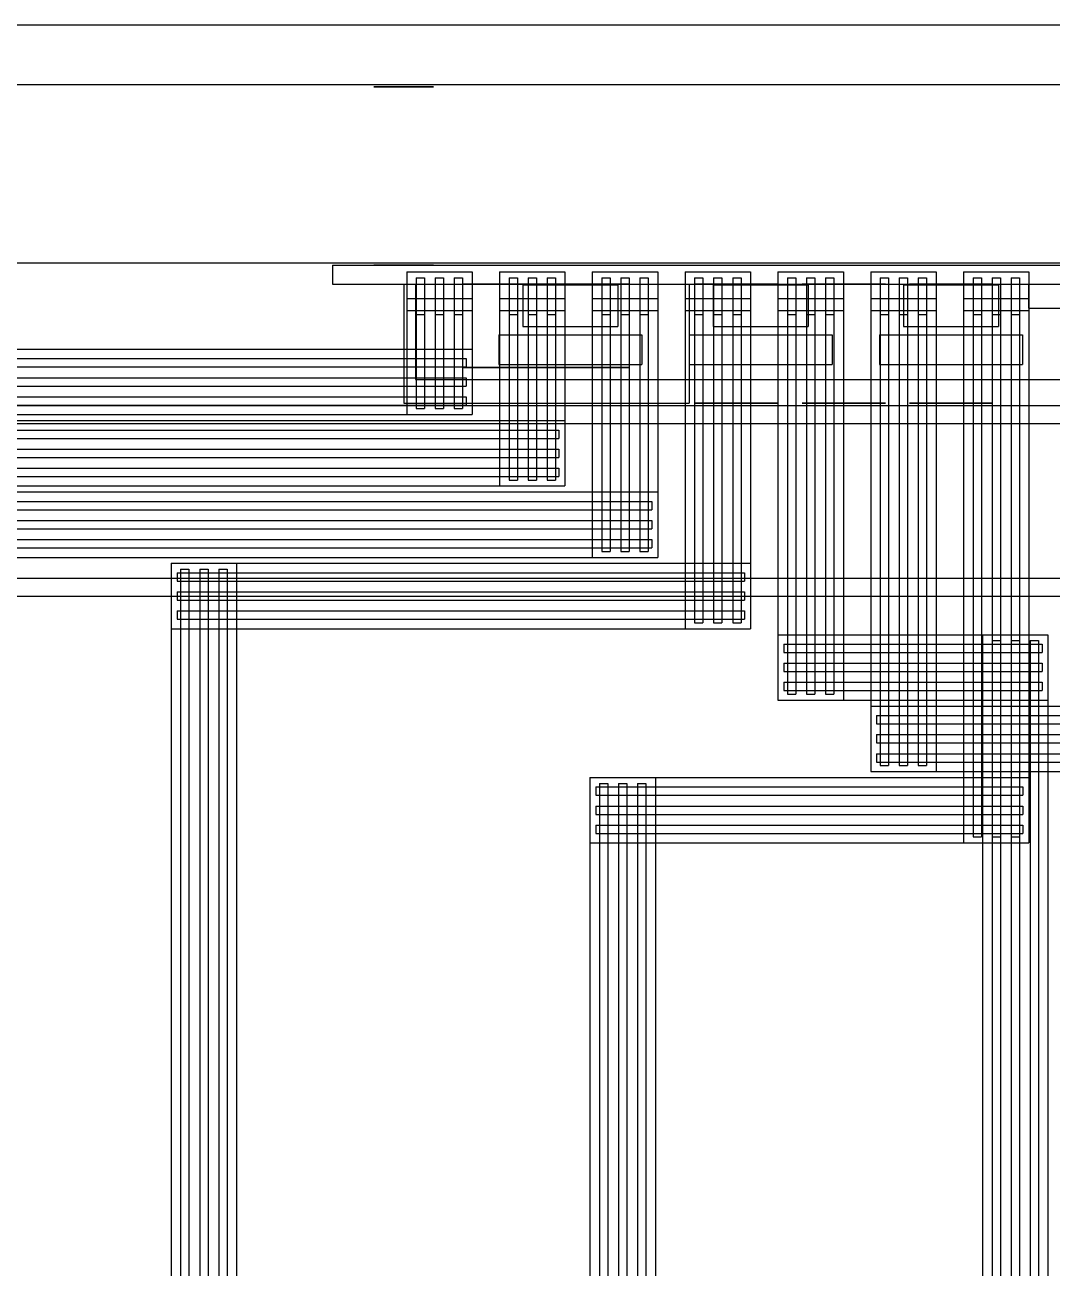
# Model space of a CAD drawing. Header units: millimetres. Extents: x -1355 to 669, y -1138 to 733.
# Drawn here: x -325.8 to -239.5, y -285.7 to -181.2 of the extents above; entities that cross this region are included whole.
import ezdxf

# ---------------------------------------------------------------- set-up
doc = ezdxf.new("R2010")
doc.units = ezdxf.units.MM
doc.layers.add('HIDDEN', color=8, linetype='Continuous')
doc.layers.add('VISIBLE', color=7, linetype='Continuous')

msp = doc.modelspace()

# ---------------------------------------------------------------- linework, layer by layer
at = {"layer": 'HIDDEN'}
for points in [[(-500, -181.2), (500, -181.2)], [(-500, -181.2), (500, -181.2)], [(-500, -181.2), (500, -181.2)], [(-500, -181.2), (500, -181.2)], [(-500, -181.2), (500, -181.2)], [(-500, -181.2), (500, -181.2)], [(-500, -181.2), (500, -181.2)], [(-500, -186.2), (500, -186.2)], [(-500, -186.2), (500, -186.2)], [(-296.5, -186.4), (-296.48, -186.4)], [(-296.48, -186.4), (-296.5, -186.4)], [(-296.5, -186.4), (-296.48, -186.4)], [(-296.48, -186.4), (-296.5, -186.4)], [(-296.48, -186.4), (-296.34, -186.4)], [(-296.34, -186.4), (-296.48, -186.4)], [(-296.48, -186.4), (-296.34, -186.4)], [(-296.34, -186.4), (-296.48, -186.4)], [(-296.34, -186.4), (-296.06, -186.4)], [(-296.06, -186.4), (-296.34, -186.4)], [(-296.34, -186.4), (-296.06, -186.4)], [(-296.06, -186.4), (-296.34, -186.4)], [(-296.06, -186.4), (-295.66, -186.4)], [(-295.66, -186.4), (-296.06, -186.4)], [(-296.06, -186.4), (-295.66, -186.4)], [(-295.66, -186.4), (-296.06, -186.4)], [(-295.66, -186.4), (-295.16, -186.4)], [(-295.16, -186.4), (-295.66, -186.4)], [(-295.66, -186.4), (-295.16, -186.4)], [(-295.16, -186.4), (-295.66, -186.4)], [(-295.16, -186.4), (-294.6, -186.4)], [(-294.6, -186.4), (-295.16, -186.4)], [(-295.16, -186.4), (-294.6, -186.4)], [(-294.6, -186.4), (-295.16, -186.4)], [(-294.6, -186.4), (-294, -186.4)], [(-294, -186.4), (-294.6, -186.4)], [(-294.6, -186.4), (-294, -186.4)], [(-294, -186.4), (-294.6, -186.4)], [(-293.4, -186.4), (-294, -186.4)], [(-294, -186.4), (-293.4, -186.4)], [(-293.4, -186.4), (-294, -186.4)], [(-294, -186.4), (-293.4, -186.4)], [(-292.84, -186.4), (-293.4, -186.4)], [(-293.4, -186.4), (-292.84, -186.4)], [(-292.84, -186.4), (-293.4, -186.4)], [(-293.4, -186.4), (-292.84, -186.4)], [(-292.34, -186.4), (-292.84, -186.4)], [(-292.84, -186.4), (-292.34, -186.4)], [(-292.34, -186.4), (-292.84, -186.4)], [(-292.84, -186.4), (-292.34, -186.4)], [(-291.94, -186.4), (-292.34, -186.4)], [(-292.34, -186.4), (-291.94, -186.4)], [(-291.94, -186.4), (-292.34, -186.4)], [(-292.34, -186.4), (-291.94, -186.4)], [(-291.66, -186.4), (-291.94, -186.4)], [(-291.94, -186.4), (-291.66, -186.4)], [(-291.66, -186.4), (-291.94, -186.4)], [(-291.94, -186.4), (-291.66, -186.4)], [(-291.52, -186.4), (-291.66, -186.4)], [(-291.66, -186.4), (-291.52, -186.4)], [(-291.52, -186.4), (-291.66, -186.4)], [(-291.66, -186.4), (-291.52, -186.4)], [(-291.5, -186.4), (-291.52, -186.4)], [(-291.52, -186.4), (-291.5, -186.4)], [(-291.5, -186.4), (-291.52, -186.4)], [(-291.52, -186.4), (-291.5, -186.4)], [(-500, -201.2), (500, -201.2)], [(-500, -201.2), (500, -201.2)], [(-300, -201.4), (-120, -201.4)], [(-300, -201.4), (-120, -201.4)], [(-300, -201.4), (-300, -203)], [(-300, -201.4), (-300, -203)], [(-296.5, -201.4), (-296.48, -201.4)], [(-296.48, -201.4), (-296.5, -201.4)], [(-296.5, -201.4), (-296.48, -201.4)], [(-296.48, -201.4), (-296.5, -201.4)], [(-296.48, -201.4), (-296.34, -201.4)], [(-296.34, -201.4), (-296.48, -201.4)], [(-296.48, -201.4), (-296.34, -201.4)], [(-296.34, -201.4), (-296.48, -201.4)], [(-296.34, -201.4), (-296.06, -201.4)], [(-296.06, -201.4), (-296.34, -201.4)], [(-296.34, -201.4), (-296.06, -201.4)], [(-296.06, -201.4), (-296.34, -201.4)], [(-296.06, -201.4), (-295.66, -201.4)], [(-295.66, -201.4), (-296.06, -201.4)], [(-296.06, -201.4), (-295.66, -201.4)], [(-295.66, -201.4), (-296.06, -201.4)], [(-295.66, -201.4), (-295.16, -201.4)], [(-295.16, -201.4), (-295.66, -201.4)], [(-295.66, -201.4), (-295.16, -201.4)], [(-295.16, -201.4), (-295.66, -201.4)], [(-295.16, -201.4), (-294.6, -201.4)], [(-294.6, -201.4), (-295.16, -201.4)], [(-295.16, -201.4), (-294.6, -201.4)], [(-294.6, -201.4), (-295.16, -201.4)], [(-294.6, -201.4), (-294, -201.4)], [(-294, -201.4), (-294.6, -201.4)], [(-294.6, -201.4), (-294, -201.4)], [(-294, -201.4), (-294.6, -201.4)], [(-293.4, -201.4), (-294, -201.4)], [(-294, -201.4), (-293.4, -201.4)], [(-293.4, -201.4), (-294, -201.4)], [(-294, -201.4), (-293.4, -201.4)], [(-292.84, -201.4), (-293.4, -201.4)], [(-293.4, -201.4), (-292.84, -201.4)], [(-292.84, -201.4), (-293.4, -201.4)], [(-293.4, -201.4), (-292.84, -201.4)], [(-292.34, -201.4), (-292.84, -201.4)], [(-292.84, -201.4), (-292.34, -201.4)], [(-292.34, -201.4), (-292.84, -201.4)], [(-292.84, -201.4), (-292.34, -201.4)], [(-291.94, -201.4), (-292.34, -201.4)], [(-292.34, -201.4), (-291.94, -201.4)], [(-291.94, -201.4), (-292.34, -201.4)], [(-292.34, -201.4), (-291.94, -201.4)], [(-291.66, -201.4), (-291.94, -201.4)], [(-291.94, -201.4), (-291.66, -201.4)], [(-291.66, -201.4), (-291.94, -201.4)], [(-291.94, -201.4), (-291.66, -201.4)], [(-291.52, -201.4), (-291.66, -201.4)], [(-291.66, -201.4), (-291.52, -201.4)], [(-291.52, -201.4), (-291.66, -201.4)], [(-291.66, -201.4), (-291.52, -201.4)], [(-291.5, -201.4), (-291.52, -201.4)], [(-291.52, -201.4), (-291.5, -201.4)], [(-291.5, -201.4), (-291.52, -201.4)], [(-291.52, -201.4), (-291.5, -201.4)], [(-293.75, -201.95), (-288.25, -201.95)], [(-293.75, -201.95), (-288.25, -201.95)], [(-293.75, -201.95), (-293.75, -213.95)], [(-293.75, -201.95), (-293.75, -213.95)], [(-292.95, -202.45), (-292.25, -202.45)], [(-292.95, -202.45), (-292.25, -202.45)], [(-292.95, -202.45), (-292.95, -213.45)], [(-292.95, -202.45), (-292.95, -213.45)], [(-292.25, -202.45), (-292.25, -213.45)], [(-292.25, -202.45), (-292.25, -213.45)], [(-291.35, -202.45), (-290.65, -202.45)], [(-291.35, -202.45), (-290.65, -202.45)], [(-291.35, -202.45), (-291.35, -213.45)], [(-291.35, -202.45), (-291.35, -213.45)], [(-290.65, -202.45), (-290.65, -213.45)], [(-290.65, -202.45), (-290.65, -213.45)], [(-289.75, -202.45), (-289.05, -202.45)], [(-289.75, -202.45), (-289.05, -202.45)], [(-289.75, -202.45), (-289.75, -213.45)], [(-289.75, -202.45), (-289.75, -213.45)], [(-289.05, -202.45), (-289.05, -213.45)], [(-289.05, -202.45), (-289.05, -213.45)], [(-288.25, -201.95), (-288.25, -213.95)], [(-288.25, -201.95), (-288.25, -213.95)], [(-285.95, -201.95), (-280.45, -201.95)], [(-285.95, -201.95), (-280.45, -201.95)], [(-285.95, -201.95), (-285.95, -219.95)], [(-285.95, -201.95), (-285.95, -219.95)], [(-285.15, -202.45), (-284.45, -202.45)], [(-285.15, -202.45), (-284.45, -202.45)], [(-285.15, -202.45), (-285.15, -219.45)], [(-285.15, -202.45), (-285.15, -219.45)], [(-284.45, -202.45), (-284.45, -219.45)], [(-284.45, -202.45), (-284.45, -219.45)], [(-283.55, -202.45), (-282.85, -202.45)], [(-283.55, -202.45), (-282.85, -202.45)], [(-283.55, -202.45), (-283.55, -219.45)], [(-283.55, -202.45), (-283.55, -219.45)], [(-282.85, -202.45), (-282.85, -219.45)], [(-282.85, -202.45), (-282.85, -219.45)], [(-281.95, -202.45), (-281.25, -202.45)], [(-281.95, -202.45), (-281.25, -202.45)], [(-281.95, -202.45), (-281.95, -219.45)], [(-281.95, -202.45), (-281.95, -219.45)], [(-281.25, -202.45), (-281.25, -219.45)], [(-281.25, -202.45), (-281.25, -219.45)], [(-280.45, -201.95), (-280.45, -219.95)], [(-280.45, -201.95), (-280.45, -219.95)], [(-278.15, -201.95), (-272.65, -201.95)], [(-278.15, -201.95), (-272.65, -201.95)], [(-278.15, -201.95), (-278.15, -225.95)], [(-278.15, -201.95), (-278.15, -225.95)], [(-277.35, -202.45), (-276.65, -202.45)], [(-277.35, -202.45), (-276.65, -202.45)], [(-277.35, -202.45), (-277.35, -225.45)], [(-277.35, -202.45), (-277.35, -225.45)], [(-276.65, -202.45), (-276.65, -225.45)], [(-276.65, -202.45), (-276.65, -225.45)], [(-275.75, -202.45), (-275.05, -202.45)], [(-275.75, -202.45), (-275.05, -202.45)], [(-275.75, -202.45), (-275.75, -225.45)], [(-275.75, -202.45), (-275.75, -225.45)], [(-275.05, -202.45), (-275.05, -225.45)], [(-275.05, -202.45), (-275.05, -225.45)], [(-274.15, -202.45), (-273.45, -202.45)], [(-274.15, -202.45), (-273.45, -202.45)], [(-274.15, -202.45), (-274.15, -225.45)], [(-274.15, -202.45), (-274.15, -225.45)], [(-273.45, -202.45), (-273.45, -225.45)], [(-273.45, -202.45), (-273.45, -225.45)], [(-272.65, -201.95), (-272.65, -225.95)], [(-272.65, -201.95), (-272.65, -225.95)], [(-270.35, -201.95), (-264.85, -201.95)], [(-270.35, -201.95), (-264.85, -201.95)], [(-270.35, -201.95), (-270.35, -231.95)], [(-270.35, -201.95), (-270.35, -231.95)], [(-269.55, -202.45), (-268.85, -202.45)], [(-269.55, -202.45), (-268.85, -202.45)], [(-269.55, -202.45), (-269.55, -231.45)], [(-269.55, -202.45), (-269.55, -231.45)], [(-268.85, -202.45), (-268.85, -231.45)], [(-268.85, -202.45), (-268.85, -231.45)], [(-267.95, -202.45), (-267.25, -202.45)], [(-267.95, -202.45), (-267.25, -202.45)], [(-267.95, -202.45), (-267.95, -231.45)], [(-267.95, -202.45), (-267.95, -231.45)], [(-267.25, -202.45), (-267.25, -231.45)], [(-267.25, -202.45), (-267.25, -231.45)], [(-266.35, -202.45), (-265.65, -202.45)], [(-266.35, -202.45), (-265.65, -202.45)], [(-266.35, -202.45), (-266.35, -231.45)], [(-266.35, -202.45), (-266.35, -231.45)], [(-265.65, -202.45), (-265.65, -231.45)], [(-265.65, -202.45), (-265.65, -231.45)], [(-264.85, -201.95), (-264.85, -231.95)], [(-264.85, -201.95), (-264.85, -231.95)], [(-262.55, -201.95), (-257.05, -201.95)], [(-262.55, -201.95), (-257.05, -201.95)], [(-262.55, -201.95), (-262.55, -237.95)], [(-262.55, -201.95), (-262.55, -237.95)], [(-261.75, -202.45), (-261.05, -202.45)], [(-261.75, -202.45), (-261.05, -202.45)], [(-261.75, -202.45), (-261.75, -237.45)], [(-261.75, -202.45), (-261.75, -237.45)], [(-261.05, -202.45), (-261.05, -237.45)], [(-261.05, -202.45), (-261.05, -237.45)], [(-260.15, -202.45), (-259.45, -202.45)], [(-260.15, -202.45), (-259.45, -202.45)], [(-260.15, -202.45), (-260.15, -237.45)], [(-260.15, -202.45), (-260.15, -237.45)], [(-259.45, -202.45), (-259.45, -237.45)], [(-259.45, -202.45), (-259.45, -237.45)], [(-258.55, -202.45), (-257.85, -202.45)], [(-258.55, -202.45), (-257.85, -202.45)], [(-258.55, -202.45), (-258.55, -237.45)], [(-258.55, -202.45), (-258.55, -237.45)], [(-257.85, -202.45), (-257.85, -237.45)], [(-257.85, -202.45), (-257.85, -237.45)], [(-257.05, -201.95), (-257.05, -237.95)], [(-257.05, -201.95), (-257.05, -237.95)], [(-254.75, -201.95), (-249.25, -201.95)], [(-254.75, -201.95), (-249.25, -201.95)], [(-254.75, -201.95), (-254.75, -243.95)], [(-254.75, -201.95), (-254.75, -243.95)], [(-253.95, -202.45), (-253.25, -202.45)], [(-253.95, -202.45), (-253.25, -202.45)], [(-253.95, -202.45), (-253.95, -243.45)], [(-253.95, -202.45), (-253.95, -243.45)], [(-253.25, -202.45), (-253.25, -243.45)], [(-253.25, -202.45), (-253.25, -243.45)], [(-252.35, -202.45), (-251.65, -202.45)], [(-252.35, -202.45), (-251.65, -202.45)], [(-252.35, -202.45), (-252.35, -243.45)], [(-252.35, -202.45), (-252.35, -243.45)], [(-251.65, -202.45), (-251.65, -243.45)], [(-251.65, -202.45), (-251.65, -243.45)], [(-250.75, -202.45), (-250.05, -202.45)], [(-250.75, -202.45), (-250.05, -202.45)], [(-250.75, -202.45), (-250.75, -243.45)], [(-250.75, -202.45), (-250.75, -243.45)], [(-250.05, -202.45), (-250.05, -243.45)], [(-250.05, -202.45), (-250.05, -243.45)], [(-249.25, -201.95), (-249.25, -243.95)], [(-249.25, -201.95), (-249.25, -243.95)], [(-246.95, -201.95), (-241.45, -201.95)], [(-246.95, -201.95), (-241.45, -201.95)], [(-246.95, -201.95), (-246.95, -249.95)], [(-246.95, -201.95), (-246.95, -249.95)], [(-246.15, -202.45), (-245.45, -202.45)], [(-246.15, -202.45), (-245.45, -202.45)], [(-246.15, -202.45), (-246.15, -249.45)], [(-246.15, -202.45), (-246.15, -249.45)], [(-245.45, -202.45), (-245.45, -249.45)], [(-245.45, -202.45), (-245.45, -249.45)], [(-244.55, -202.45), (-243.85, -202.45)], [(-244.55, -202.45), (-243.85, -202.45)], [(-244.55, -202.45), (-244.55, -249.45)], [(-244.55, -202.45), (-244.55, -249.45)], [(-243.85, -202.45), (-243.85, -249.45)], [(-243.85, -202.45), (-243.85, -249.45)], [(-242.95, -202.45), (-242.25, -202.45)], [(-242.95, -202.45), (-242.25, -202.45)], [(-242.95, -202.45), (-242.95, -249.45)], [(-242.95, -202.45), (-242.95, -249.45)], [(-242.25, -202.45), (-242.25, -249.45)], [(-242.25, -202.45), (-242.25, -249.45)], [(-241.45, -201.95), (-241.45, -249.95)], [(-241.45, -201.95), (-241.45, -249.95)], [(-300, -203), (-120, -203)], [(-300, -203), (-120, -203)], [(-294, -203), (-270, -203)], [(-294, -203), (-270, -203)], [(-294, -203), (-294, -213)], [(-294, -203), (-294, -213)], [(-293, -203), (-127, -203)], [(-293, -203), (-127, -203)], [(-293, -203), (-293, -211)], [(-293, -203), (-293, -211)], [(-289, -203), (-288.95, -203)], [(-288.95, -203), (-289, -203)], [(-288.95, -203), (-288.55, -203)], [(-288.55, -203), (-288.95, -203)], [(-288.55, -203), (-287.76, -203)], [(-287.76, -203), (-288.55, -203)], [(-287.76, -203), (-286.64, -203)], [(-286.64, -203), (-287.76, -203)], [(-286.64, -203), (-285.25, -203)], [(-285.25, -203), (-286.64, -203)], [(-285.25, -203), (-283.68, -203)], [(-283.68, -203), (-285.25, -203)], [(-284, -203.05), (-276, -203.05)], [(-284, -203.05), (-276, -203.05)], [(-284, -203.05), (-284, -206.55)], [(-284, -203.05), (-284, -206.55)], [(-283.68, -203), (-282, -203)], [(-282, -203), (-283.68, -203)], [(-280.32, -203), (-282, -203)], [(-282, -203), (-280.32, -203)], [(-278.75, -203), (-280.32, -203)], [(-280.32, -203), (-278.75, -203)], [(-277.36, -203), (-278.75, -203)], [(-278.75, -203), (-277.36, -203)], [(-276.24, -203), (-277.36, -203)], [(-277.36, -203), (-276.24, -203)], [(-275.45, -203), (-276.24, -203)], [(-276.24, -203), (-275.45, -203)], [(-276, -203.05), (-276, -206.55)], [(-276, -203.05), (-276, -206.55)], [(-275.05, -203), (-275.45, -203)], [(-275.45, -203), (-275.05, -203)], [(-275, -203), (-275.05, -203)], [(-275.05, -203), (-275, -203)], [(-270, -203), (-270, -213)], [(-270, -203), (-270, -213)], [(-269.5, -203), (-269.47, -203)], [(-269.47, -203), (-269.5, -203)], [(-269.47, -203), (-269.27, -203)], [(-269.27, -203), (-269.47, -203)], [(-269.27, -203), (-268.88, -203)], [(-268.88, -203), (-269.27, -203)], [(-268.88, -203), (-268.32, -203)], [(-268.32, -203), (-268.88, -203)], [(-268.32, -203), (-267.63, -203)], [(-267.63, -203), (-268.32, -203)], [(-268, -203.05), (-260, -203.05)], [(-268, -203.05), (-260, -203.05)], [(-268, -203.05), (-268, -206.55)], [(-268, -203.05), (-268, -206.55)], [(-267.63, -203), (-266.84, -203)], [(-266.84, -203), (-267.63, -203)], [(-266.84, -203), (-266, -203)], [(-266, -203), (-266.84, -203)], [(-265.16, -203), (-266, -203)], [(-266, -203), (-265.16, -203)], [(-264.37, -203), (-265.16, -203)], [(-265.16, -203), (-264.37, -203)], [(-263.68, -203), (-264.37, -203)], [(-264.37, -203), (-263.68, -203)], [(-263.12, -203), (-263.68, -203)], [(-263.68, -203), (-263.12, -203)], [(-262.73, -203), (-263.12, -203)], [(-263.12, -203), (-262.73, -203)], [(-262.53, -203), (-262.73, -203)], [(-262.73, -203), (-262.53, -203)], [(-262.5, -203), (-262.53, -203)], [(-262.53, -203), (-262.5, -203)], [(-260.5, -203), (-260.47, -203)], [(-260.47, -203), (-260.5, -203)], [(-260.47, -203), (-260.27, -203)], [(-260.27, -203), (-260.47, -203)], [(-260.27, -203), (-259.88, -203)], [(-259.88, -203), (-260.27, -203)], [(-260, -203.05), (-260, -206.55)], [(-260, -203.05), (-260, -206.55)], [(-259.88, -203), (-259.32, -203)], [(-259.32, -203), (-259.88, -203)], [(-259.32, -203), (-258.63, -203)], [(-258.63, -203), (-259.32, -203)], [(-258.63, -203), (-257.84, -203)], [(-257.84, -203), (-258.63, -203)], [(-257.84, -203), (-257, -203)], [(-257, -203), (-257.84, -203)], [(-256.16, -203), (-257, -203)], [(-257, -203), (-256.16, -203)], [(-255.37, -203), (-256.16, -203)], [(-256.16, -203), (-255.37, -203)], [(-254.68, -203), (-255.37, -203)], [(-255.37, -203), (-254.68, -203)], [(-254.12, -203), (-254.68, -203)], [(-254.68, -203), (-254.12, -203)], [(-253.73, -203), (-254.12, -203)], [(-254.12, -203), (-253.73, -203)], [(-253.53, -203), (-253.73, -203)], [(-253.73, -203), (-253.53, -203)], [(-253.5, -203), (-253.53, -203)], [(-253.53, -203), (-253.5, -203)], [(-252, -203.05), (-244, -203.05)], [(-252, -203.05), (-244, -203.05)], [(-252, -203.05), (-252, -206.55)], [(-252, -203.05), (-252, -206.55)], [(-251.5, -203), (-251.47, -203)], [(-251.47, -203), (-251.5, -203)], [(-251.47, -203), (-251.27, -203)], [(-251.27, -203), (-251.47, -203)], [(-251.27, -203), (-250.88, -203)], [(-250.88, -203), (-251.27, -203)], [(-250.88, -203), (-250.32, -203)], [(-250.32, -203), (-250.88, -203)], [(-250.32, -203), (-249.63, -203)], [(-249.63, -203), (-250.32, -203)], [(-249.63, -203), (-248.84, -203)], [(-248.84, -203), (-249.63, -203)], [(-248.84, -203), (-248, -203)], [(-248, -203), (-248.84, -203)], [(-247.16, -203), (-248, -203)], [(-248, -203), (-247.16, -203)], [(-246.37, -203), (-247.16, -203)], [(-247.16, -203), (-246.37, -203)], [(-245.68, -203), (-246.37, -203)], [(-246.37, -203), (-245.68, -203)], [(-245.12, -203), (-245.68, -203)], [(-245.68, -203), (-245.12, -203)], [(-244.73, -203), (-245.12, -203)], [(-245.12, -203), (-244.73, -203)], [(-244.53, -203), (-244.73, -203)], [(-244.73, -203), (-244.53, -203)], [(-244.5, -203), (-244.53, -203)], [(-244.53, -203), (-244.5, -203)], [(-244, -203.05), (-244, -206.55)], [(-244, -203.05), (-244, -206.55)], [(-241.5, -203), (-238.5, -203)], [(-241.5, -203), (-238.5, -203)], [(-241.5, -203), (-241.5, -205)], [(-241.5, -203), (-241.5, -205)], [(-293.75, -204.2), (-288.25, -204.2)], [(-293.75, -204.2), (-288.25, -204.2)], [(-293.75, -204.2), (-293.75, -205.2)], [(-293.75, -204.2), (-293.75, -205.2)], [(-288.25, -204.2), (-288.25, -205.2)], [(-288.25, -204.2), (-288.25, -205.2)], [(-285.95, -204.2), (-280.45, -204.2)], [(-285.95, -204.2), (-280.45, -204.2)], [(-285.95, -204.2), (-285.95, -205.2)], [(-285.95, -204.2), (-285.95, -205.2)], [(-280.45, -204.2), (-280.45, -205.2)], [(-280.45, -204.2), (-280.45, -205.2)], [(-278.15, -204.2), (-272.65, -204.2)], [(-278.15, -204.2), (-272.65, -204.2)], [(-278.15, -204.2), (-278.15, -205.2)], [(-278.15, -204.2), (-278.15, -205.2)], [(-272.65, -204.2), (-272.65, -205.2)], [(-272.65, -204.2), (-272.65, -205.2)], [(-270.35, -204.2), (-264.85, -204.2)], [(-270.35, -204.2), (-264.85, -204.2)], [(-270.35, -204.2), (-270.35, -205.2)], [(-270.35, -204.2), (-270.35, -205.2)], [(-264.85, -204.2), (-264.85, -205.2)], [(-264.85, -204.2), (-264.85, -205.2)], [(-262.55, -204.2), (-257.05, -204.2)], [(-262.55, -204.2), (-257.05, -204.2)], [(-262.55, -204.2), (-262.55, -205.2)], [(-262.55, -204.2), (-262.55, -205.2)], [(-257.05, -204.2), (-257.05, -205.2)], [(-257.05, -204.2), (-257.05, -205.2)], [(-254.75, -204.2), (-249.25, -204.2)], [(-254.75, -204.2), (-249.25, -204.2)], [(-254.75, -204.2), (-254.75, -205.2)], [(-254.75, -204.2), (-254.75, -205.2)], [(-249.25, -204.2), (-249.25, -205.2)], [(-249.25, -204.2), (-249.25, -205.2)], [(-246.95, -204.2), (-241.45, -204.2)], [(-246.95, -204.2), (-241.45, -204.2)], [(-246.95, -204.2), (-246.95, -205.2)], [(-246.95, -204.2), (-246.95, -205.2)], [(-241.45, -204.2), (-241.45, -205.2)], [(-241.45, -204.2), (-241.45, -205.2)], [(-293.75, -205.2), (-288.25, -205.2)], [(-293.75, -205.2), (-288.25, -205.2)], [(-292.95, -205.2), (-292.25, -205.2)], [(-292.95, -205.2), (-292.25, -205.2)], [(-292.95, -205.2), (-292.95, -205.55)], [(-292.95, -205.2), (-292.95, -205.55)], [(-292.95, -205.55), (-292.25, -205.55)], [(-292.95, -205.55), (-292.25, -205.55)], [(-292.25, -205.2), (-292.25, -205.55)], [(-292.25, -205.2), (-292.25, -205.55)], [(-291.35, -205.2), (-290.65, -205.2)], [(-291.35, -205.2), (-290.65, -205.2)], [(-291.35, -205.2), (-291.35, -205.55)], [(-291.35, -205.2), (-291.35, -205.55)], [(-291.35, -205.55), (-290.65, -205.55)], [(-291.35, -205.55), (-290.65, -205.55)], [(-290.65, -205.2), (-290.65, -205.55)], [(-290.65, -205.2), (-290.65, -205.55)], [(-289.75, -205.2), (-289.05, -205.2)], [(-289.75, -205.2), (-289.05, -205.2)], [(-289.75, -205.2), (-289.75, -205.55)], [(-289.75, -205.2), (-289.75, -205.55)], [(-289.75, -205.55), (-289.05, -205.55)], [(-289.75, -205.55), (-289.05, -205.55)], [(-289.05, -205.2), (-289.05, -205.55)], [(-289.05, -205.2), (-289.05, -205.55)], [(-285.95, -205.2), (-280.45, -205.2)], [(-285.95, -205.2), (-280.45, -205.2)], [(-285.15, -205.2), (-284.45, -205.2)], [(-285.15, -205.2), (-284.45, -205.2)], [(-285.15, -205.2), (-285.15, -205.55)], [(-285.15, -205.2), (-285.15, -205.55)], [(-285.15, -205.55), (-284.45, -205.55)], [(-285.15, -205.55), (-284.45, -205.55)], [(-284.45, -205.2), (-284.45, -205.55)], [(-284.45, -205.2), (-284.45, -205.55)], [(-283.55, -205.2), (-282.85, -205.2)], [(-283.55, -205.2), (-282.85, -205.2)], [(-283.55, -205.2), (-283.55, -205.55)], [(-283.55, -205.2), (-283.55, -205.55)], [(-283.55, -205.55), (-282.85, -205.55)], [(-283.55, -205.55), (-282.85, -205.55)], [(-282.85, -205.2), (-282.85, -205.55)], [(-282.85, -205.2), (-282.85, -205.55)], [(-281.95, -205.2), (-281.25, -205.2)], [(-281.95, -205.2), (-281.25, -205.2)], [(-281.95, -205.2), (-281.95, -205.55)], [(-281.95, -205.2), (-281.95, -205.55)], [(-281.95, -205.55), (-281.25, -205.55)], [(-281.95, -205.55), (-281.25, -205.55)], [(-281.25, -205.2), (-281.25, -205.55)], [(-281.25, -205.2), (-281.25, -205.55)], [(-278.15, -205.2), (-272.65, -205.2)], [(-278.15, -205.2), (-272.65, -205.2)], [(-277.35, -205.2), (-276.65, -205.2)], [(-277.35, -205.2), (-276.65, -205.2)], [(-277.35, -205.2), (-277.35, -205.55)], [(-277.35, -205.2), (-277.35, -205.55)], [(-277.35, -205.55), (-276.65, -205.55)], [(-277.35, -205.55), (-276.65, -205.55)], [(-276.65, -205.2), (-276.65, -205.55)], [(-276.65, -205.2), (-276.65, -205.55)], [(-275.75, -205.2), (-275.05, -205.2)], [(-275.75, -205.2), (-275.05, -205.2)], [(-275.75, -205.2), (-275.75, -205.55)], [(-275.75, -205.2), (-275.75, -205.55)], [(-275.75, -205.55), (-275.05, -205.55)], [(-275.75, -205.55), (-275.05, -205.55)], [(-275.05, -205.2), (-275.05, -205.55)], [(-275.05, -205.2), (-275.05, -205.55)], [(-274.15, -205.2), (-273.45, -205.2)], [(-274.15, -205.2), (-273.45, -205.2)], [(-274.15, -205.2), (-274.15, -205.55)], [(-274.15, -205.2), (-274.15, -205.55)], [(-274.15, -205.55), (-273.45, -205.55)], [(-274.15, -205.55), (-273.45, -205.55)], [(-273.45, -205.2), (-273.45, -205.55)], [(-273.45, -205.2), (-273.45, -205.55)], [(-270.35, -205.2), (-264.85, -205.2)], [(-270.35, -205.2), (-264.85, -205.2)], [(-269.55, -205.2), (-268.85, -205.2)], [(-269.55, -205.2), (-268.85, -205.2)], [(-269.55, -205.2), (-269.55, -205.55)], [(-269.55, -205.2), (-269.55, -205.55)], [(-269.55, -205.55), (-268.85, -205.55)], [(-269.55, -205.55), (-268.85, -205.55)], [(-268.85, -205.2), (-268.85, -205.55)], [(-268.85, -205.2), (-268.85, -205.55)], [(-267.95, -205.2), (-267.25, -205.2)], [(-267.95, -205.2), (-267.25, -205.2)], [(-267.95, -205.2), (-267.95, -205.55)], [(-267.95, -205.2), (-267.95, -205.55)], [(-267.95, -205.55), (-267.25, -205.55)], [(-267.95, -205.55), (-267.25, -205.55)], [(-267.25, -205.2), (-267.25, -205.55)], [(-267.25, -205.2), (-267.25, -205.55)], [(-266.35, -205.2), (-265.65, -205.2)], [(-266.35, -205.2), (-265.65, -205.2)], [(-266.35, -205.2), (-266.35, -205.55)], [(-266.35, -205.2), (-266.35, -205.55)], [(-266.35, -205.55), (-265.65, -205.55)], [(-266.35, -205.55), (-265.65, -205.55)], [(-265.65, -205.2), (-265.65, -205.55)], [(-265.65, -205.2), (-265.65, -205.55)], [(-262.55, -205.2), (-257.05, -205.2)], [(-262.55, -205.2), (-257.05, -205.2)], [(-261.75, -205.2), (-261.05, -205.2)], [(-261.75, -205.2), (-261.05, -205.2)], [(-261.75, -205.2), (-261.75, -205.55)], [(-261.75, -205.2), (-261.75, -205.55)], [(-261.75, -205.55), (-261.05, -205.55)], [(-261.75, -205.55), (-261.05, -205.55)], [(-261.05, -205.2), (-261.05, -205.55)], [(-261.05, -205.2), (-261.05, -205.55)], [(-260.15, -205.2), (-259.45, -205.2)], [(-260.15, -205.2), (-259.45, -205.2)], [(-260.15, -205.2), (-260.15, -205.55)], [(-260.15, -205.2), (-260.15, -205.55)], [(-260.15, -205.55), (-259.45, -205.55)], [(-260.15, -205.55), (-259.45, -205.55)], [(-259.45, -205.2), (-259.45, -205.55)], [(-259.45, -205.2), (-259.45, -205.55)], [(-258.55, -205.2), (-257.85, -205.2)], [(-258.55, -205.2), (-257.85, -205.2)], [(-258.55, -205.2), (-258.55, -205.55)], [(-258.55, -205.2), (-258.55, -205.55)], [(-258.55, -205.55), (-257.85, -205.55)], [(-258.55, -205.55), (-257.85, -205.55)], [(-257.85, -205.2), (-257.85, -205.55)], [(-257.85, -205.2), (-257.85, -205.55)], [(-254.75, -205.2), (-249.25, -205.2)], [(-254.75, -205.2), (-249.25, -205.2)], [(-253.95, -205.2), (-253.25, -205.2)], [(-253.95, -205.2), (-253.25, -205.2)], [(-253.95, -205.2), (-253.95, -205.55)], [(-253.95, -205.2), (-253.95, -205.55)], [(-253.95, -205.55), (-253.25, -205.55)], [(-253.95, -205.55), (-253.25, -205.55)], [(-253.25, -205.2), (-253.25, -205.55)], [(-253.25, -205.2), (-253.25, -205.55)], [(-252.35, -205.2), (-251.65, -205.2)], [(-252.35, -205.2), (-251.65, -205.2)], [(-252.35, -205.2), (-252.35, -205.55)], [(-252.35, -205.2), (-252.35, -205.55)], [(-252.35, -205.55), (-251.65, -205.55)], [(-252.35, -205.55), (-251.65, -205.55)], [(-251.65, -205.2), (-251.65, -205.55)], [(-251.65, -205.2), (-251.65, -205.55)], [(-250.75, -205.2), (-250.05, -205.2)], [(-250.75, -205.2), (-250.05, -205.2)], [(-250.75, -205.2), (-250.75, -205.55)], [(-250.75, -205.2), (-250.75, -205.55)], [(-250.75, -205.55), (-250.05, -205.55)], [(-250.75, -205.55), (-250.05, -205.55)], [(-250.05, -205.2), (-250.05, -205.55)], [(-250.05, -205.2), (-250.05, -205.55)], [(-246.95, -205.2), (-241.45, -205.2)], [(-246.95, -205.2), (-241.45, -205.2)], [(-246.15, -205.2), (-245.45, -205.2)], [(-246.15, -205.2), (-245.45, -205.2)], [(-246.15, -205.2), (-246.15, -205.55)], [(-246.15, -205.2), (-246.15, -205.55)], [(-246.15, -205.55), (-245.45, -205.55)], [(-246.15, -205.55), (-245.45, -205.55)], [(-245.45, -205.2), (-245.45, -205.55)], [(-245.45, -205.2), (-245.45, -205.55)], [(-244.55, -205.2), (-243.85, -205.2)], [(-244.55, -205.2), (-243.85, -205.2)], [(-244.55, -205.2), (-244.55, -205.55)], [(-244.55, -205.2), (-244.55, -205.55)], [(-244.55, -205.55), (-243.85, -205.55)], [(-244.55, -205.55), (-243.85, -205.55)], [(-243.85, -205.2), (-243.85, -205.55)], [(-243.85, -205.2), (-243.85, -205.55)], [(-242.95, -205.2), (-242.25, -205.2)], [(-242.95, -205.2), (-242.25, -205.2)], [(-242.95, -205.2), (-242.95, -205.55)], [(-242.95, -205.2), (-242.95, -205.55)], [(-242.95, -205.55), (-242.25, -205.55)], [(-242.95, -205.55), (-242.25, -205.55)], [(-242.25, -205.2), (-242.25, -205.55)], [(-242.25, -205.2), (-242.25, -205.55)], [(-241.5, -205), (-238.5, -205)], [(-241.5, -205), (-238.5, -205)], [(-284, -206.55), (-276, -206.55)], [(-284, -206.55), (-276, -206.55)], [(-268, -206.55), (-260, -206.55)], [(-268, -206.55), (-260, -206.55)], [(-252, -206.55), (-244, -206.55)], [(-252, -206.55), (-244, -206.55)], [(-286, -207.25), (-274, -207.25)], [(-286, -207.25), (-274, -207.25)], [(-286, -207.25), (-286, -209.75)], [(-286, -207.25), (-286, -209.75)], [(-274, -207.25), (-274, -209.75)], [(-274, -207.25), (-274, -209.75)], [(-270, -207.25), (-258, -207.25)], [(-270, -207.25), (-258, -207.25)], [(-270, -207.25), (-270, -209.75)], [(-270, -207.25), (-270, -209.75)], [(-258, -207.25), (-258, -209.75)], [(-258, -207.25), (-258, -209.75)], [(-254, -207.25), (-242, -207.25)], [(-254, -207.25), (-242, -207.25)], [(-254, -207.25), (-254, -209.75)], [(-254, -207.25), (-254, -209.75)], [(-242, -207.25), (-242, -209.75)], [(-242, -207.25), (-242, -209.75)], [(-483.75, -208.45), (-288.25, -208.45)], [(-483.75, -208.45), (-288.25, -208.45)], [(-288.25, -208.45), (-288.25, -213.95)], [(-288.25, -208.45), (-288.25, -213.95)], [(-483.25, -209.25), (-288.75, -209.25)], [(-483.25, -209.25), (-288.75, -209.25)], [(-483.25, -209.95), (-288.75, -209.95)], [(-483.25, -209.95), (-288.75, -209.95)], [(-289, -210), (-288.95, -210)], [(-288.95, -210), (-289, -210)], [(-288.95, -210), (-288.55, -210)], [(-288.55, -210), (-288.95, -210)], [(-288.75, -209.25), (-288.75, -209.95)], [(-288.75, -209.25), (-288.75, -209.95)], [(-288.55, -210), (-287.76, -210)], [(-287.76, -210), (-288.55, -210)], [(-287.76, -210), (-286.64, -210)], [(-286.64, -210), (-287.76, -210)], [(-286.64, -210), (-285.25, -210)], [(-285.25, -210), (-286.64, -210)], [(-286, -209.75), (-274, -209.75)], [(-286, -209.75), (-274, -209.75)], [(-285.25, -210), (-283.68, -210)], [(-283.68, -210), (-285.25, -210)], [(-283.68, -210), (-282, -210)], [(-282, -210), (-283.68, -210)], [(-280.32, -210), (-282, -210)], [(-282, -210), (-280.32, -210)], [(-278.75, -210), (-280.32, -210)], [(-280.32, -210), (-278.75, -210)], [(-277.36, -210), (-278.75, -210)], [(-278.75, -210), (-277.36, -210)], [(-276.24, -210), (-277.36, -210)], [(-277.36, -210), (-276.24, -210)], [(-275.45, -210), (-276.24, -210)], [(-276.24, -210), (-275.45, -210)], [(-275.05, -210), (-275.45, -210)], [(-275.45, -210), (-275.05, -210)], [(-275, -210), (-275.05, -210)], [(-275.05, -210), (-275, -210)], [(-270, -209.75), (-258, -209.75)], [(-270, -209.75), (-258, -209.75)], [(-254, -209.75), (-242, -209.75)], [(-254, -209.75), (-242, -209.75)], [(-483.25, -210.85), (-288.75, -210.85)], [(-483.25, -210.85), (-288.75, -210.85)], [(-293, -211), (-127, -211)], [(-293, -211), (-127, -211)], [(-288.75, -210.85), (-288.75, -211.55)], [(-288.75, -210.85), (-288.75, -211.55)], [(-483.25, -211.55), (-288.75, -211.55)], [(-483.25, -211.55), (-288.75, -211.55)], [(-483.25, -212.45), (-288.75, -212.45)], [(-483.25, -212.45), (-288.75, -212.45)], [(-483.25, -213.15), (-288.75, -213.15)], [(-483.25, -213.15), (-288.75, -213.15)], [(-294, -213), (-270, -213)], [(-294, -213), (-270, -213)], [(-288.75, -212.45), (-288.75, -213.15)], [(-288.75, -212.45), (-288.75, -213.15)], [(-269.5, -213), (-269.47, -213)], [(-269.47, -213), (-269.5, -213)], [(-269.47, -213), (-269.27, -213)], [(-269.27, -213), (-269.47, -213)], [(-269.27, -213), (-268.88, -213)], [(-268.88, -213), (-269.27, -213)], [(-268.88, -213), (-268.32, -213)], [(-268.32, -213), (-268.88, -213)], [(-268.32, -213), (-267.63, -213)], [(-267.63, -213), (-268.32, -213)], [(-267.63, -213), (-266.84, -213)], [(-266.84, -213), (-267.63, -213)], [(-266.84, -213), (-266, -213)], [(-266, -213), (-266.84, -213)], [(-265.16, -213), (-266, -213)], [(-266, -213), (-265.16, -213)], [(-264.37, -213), (-265.16, -213)], [(-265.16, -213), (-264.37, -213)], [(-263.68, -213), (-264.37, -213)], [(-264.37, -213), (-263.68, -213)], [(-263.12, -213), (-263.68, -213)], [(-263.68, -213), (-263.12, -213)], [(-262.73, -213), (-263.12, -213)], [(-263.12, -213), (-262.73, -213)], [(-262.53, -213), (-262.73, -213)], [(-262.73, -213), (-262.53, -213)], [(-262.5, -213), (-262.53, -213)], [(-262.53, -213), (-262.5, -213)], [(-260.5, -213), (-260.47, -213)], [(-260.47, -213), (-260.5, -213)], [(-260.47, -213), (-260.27, -213)], [(-260.27, -213), (-260.47, -213)], [(-260.27, -213), (-259.88, -213)], [(-259.88, -213), (-260.27, -213)], [(-259.88, -213), (-259.32, -213)], [(-259.32, -213), (-259.88, -213)], [(-259.32, -213), (-258.63, -213)], [(-258.63, -213), (-259.32, -213)], [(-258.63, -213), (-257.84, -213)], [(-257.84, -213), (-258.63, -213)], [(-257.84, -213), (-257, -213)], [(-257, -213), (-257.84, -213)], [(-256.16, -213), (-257, -213)], [(-257, -213), (-256.16, -213)], [(-255.37, -213), (-256.16, -213)], [(-256.16, -213), (-255.37, -213)], [(-254.68, -213), (-255.37, -213)], [(-255.37, -213), (-254.68, -213)], [(-254.12, -213), (-254.68, -213)], [(-254.68, -213), (-254.12, -213)], [(-253.73, -213), (-254.12, -213)], [(-254.12, -213), (-253.73, -213)], [(-253.53, -213), (-253.73, -213)], [(-253.73, -213), (-253.53, -213)], [(-253.5, -213), (-253.53, -213)], [(-253.53, -213), (-253.5, -213)], [(-251.5, -213), (-251.47, -213)], [(-251.47, -213), (-251.5, -213)], [(-251.47, -213), (-251.27, -213)], [(-251.27, -213), (-251.47, -213)], [(-251.27, -213), (-250.88, -213)], [(-250.88, -213), (-251.27, -213)], [(-250.88, -213), (-250.32, -213)], [(-250.32, -213), (-250.88, -213)], [(-250.32, -213), (-249.63, -213)], [(-249.63, -213), (-250.32, -213)], [(-249.63, -213), (-248.84, -213)], [(-248.84, -213), (-249.63, -213)], [(-248.84, -213), (-248, -213)], [(-248, -213), (-248.84, -213)], [(-247.16, -213), (-248, -213)], [(-248, -213), (-247.16, -213)], [(-246.37, -213), (-247.16, -213)], [(-247.16, -213), (-246.37, -213)], [(-245.68, -213), (-246.37, -213)], [(-246.37, -213), (-245.68, -213)], [(-245.12, -213), (-245.68, -213)], [(-245.68, -213), (-245.12, -213)], [(-244.73, -213), (-245.12, -213)], [(-245.12, -213), (-244.73, -213)], [(-244.53, -213), (-244.73, -213)], [(-244.73, -213), (-244.53, -213)], [(-244.5, -213), (-244.53, -213)], [(-244.53, -213), (-244.5, -213)], [(-495, -213.2), (-64, -213.2)], [(-495, -213.2), (-64, -213.2)], [(-483.75, -213.95), (-288.25, -213.95)], [(-483.75, -213.95), (-288.25, -213.95)], [(-293.75, -213.95), (-288.25, -213.95)], [(-293.75, -213.95), (-288.25, -213.95)], [(-292.95, -213.45), (-292.25, -213.45)], [(-292.95, -213.45), (-292.25, -213.45)], [(-291.35, -213.45), (-290.65, -213.45)], [(-291.35, -213.45), (-290.65, -213.45)], [(-289.75, -213.45), (-289.05, -213.45)], [(-289.75, -213.45), (-289.05, -213.45)], [(-495, -214.7), (-64, -214.7)], [(-495, -214.7), (-64, -214.7)], [(-483.75, -214.45), (-280.45, -214.45)], [(-483.75, -214.45), (-280.45, -214.45)], [(-280.45, -214.45), (-280.45, -219.95)], [(-280.45, -214.45), (-280.45, -219.95)], [(-483.25, -215.25), (-280.95, -215.25)], [(-483.25, -215.25), (-280.95, -215.25)], [(-483.25, -215.95), (-280.95, -215.95)], [(-483.25, -215.95), (-280.95, -215.95)], [(-280.95, -215.25), (-280.95, -215.95)], [(-280.95, -215.25), (-280.95, -215.95)], [(-483.25, -216.85), (-280.95, -216.85)], [(-483.25, -216.85), (-280.95, -216.85)], [(-280.95, -216.85), (-280.95, -217.55)], [(-280.95, -216.85), (-280.95, -217.55)], [(-483.25, -217.55), (-280.95, -217.55)], [(-483.25, -217.55), (-280.95, -217.55)], [(-483.25, -218.45), (-280.95, -218.45)], [(-483.25, -218.45), (-280.95, -218.45)], [(-483.25, -219.15), (-280.95, -219.15)], [(-483.25, -219.15), (-280.95, -219.15)], [(-280.95, -218.45), (-280.95, -219.15)], [(-280.95, -218.45), (-280.95, -219.15)], [(-483.75, -219.95), (-280.45, -219.95)], [(-483.75, -219.95), (-280.45, -219.95)], [(-381.75, -220.45), (-272.65, -220.45)], [(-381.75, -220.45), (-272.65, -220.45)], [(-285.95, -219.95), (-280.45, -219.95)], [(-285.95, -219.95), (-280.45, -219.95)], [(-285.15, -219.45), (-284.45, -219.45)], [(-285.15, -219.45), (-284.45, -219.45)], [(-283.55, -219.45), (-282.85, -219.45)], [(-283.55, -219.45), (-282.85, -219.45)], [(-281.95, -219.45), (-281.25, -219.45)], [(-281.95, -219.45), (-281.25, -219.45)], [(-272.65, -220.45), (-272.65, -225.95)], [(-272.65, -220.45), (-272.65, -225.95)], [(-381.25, -221.25), (-273.15, -221.25)], [(-381.25, -221.25), (-273.15, -221.25)], [(-273.15, -221.25), (-273.15, -221.95)], [(-273.15, -221.25), (-273.15, -221.95)], [(-381.25, -221.95), (-273.15, -221.95)], [(-381.25, -221.95), (-273.15, -221.95)], [(-381.25, -222.85), (-273.15, -222.85)], [(-381.25, -222.85), (-273.15, -222.85)], [(-381.25, -223.55), (-273.15, -223.55)], [(-381.25, -223.55), (-273.15, -223.55)], [(-273.15, -222.85), (-273.15, -223.55)], [(-273.15, -222.85), (-273.15, -223.55)], [(-381.25, -224.45), (-273.15, -224.45)], [(-381.25, -224.45), (-273.15, -224.45)], [(-273.15, -224.45), (-273.15, -225.15)], [(-273.15, -224.45), (-273.15, -225.15)], [(-381.25, -225.15), (-273.15, -225.15)], [(-381.25, -225.15), (-273.15, -225.15)], [(-277.35, -225.45), (-276.65, -225.45)], [(-277.35, -225.45), (-276.65, -225.45)], [(-275.75, -225.45), (-275.05, -225.45)], [(-275.75, -225.45), (-275.05, -225.45)], [(-274.15, -225.45), (-273.45, -225.45)], [(-274.15, -225.45), (-273.45, -225.45)], [(-381.75, -225.95), (-272.65, -225.95)], [(-381.75, -225.95), (-272.65, -225.95)], [(-313.55, -226.45), (-264.85, -226.45)], [(-313.55, -226.45), (-264.85, -226.45)], [(-313.55, -226.45), (-313.55, -231.95)], [(-313.55, -226.45), (-313.55, -231.95)], [(-313.55, -226.45), (-308.05, -226.45)], [(-313.55, -226.45), (-308.05, -226.45)], [(-313.55, -226.45), (-313.55, -485.95)], [(-313.55, -226.45), (-313.55, -485.95)], [(-308.05, -226.45), (-308.05, -485.95)], [(-308.05, -226.45), (-308.05, -485.95)], [(-278.15, -225.95), (-272.65, -225.95)], [(-278.15, -225.95), (-272.65, -225.95)], [(-264.85, -226.45), (-264.85, -231.95)], [(-264.85, -226.45), (-264.85, -231.95)], [(-495, -227.7), (-64, -227.7)], [(-495, -227.7), (-64, -227.7)], [(-313.05, -227.25), (-265.35, -227.25)], [(-313.05, -227.25), (-265.35, -227.25)], [(-313.05, -227.25), (-313.05, -227.95)], [(-313.05, -227.25), (-313.05, -227.95)], [(-312.75, -226.95), (-312.05, -226.95)], [(-312.75, -226.95), (-312.05, -226.95)], [(-312.75, -226.95), (-312.75, -485.45)], [(-312.75, -226.95), (-312.75, -485.45)], [(-312.05, -226.95), (-312.05, -485.45)], [(-312.05, -226.95), (-312.05, -485.45)], [(-311.15, -226.95), (-310.45, -226.95)], [(-311.15, -226.95), (-310.45, -226.95)], [(-311.15, -226.95), (-311.15, -485.45)], [(-311.15, -226.95), (-311.15, -485.45)], [(-310.45, -226.95), (-310.45, -485.45)], [(-310.45, -226.95), (-310.45, -485.45)], [(-309.55, -226.95), (-308.85, -226.95)], [(-309.55, -226.95), (-308.85, -226.95)], [(-309.55, -226.95), (-309.55, -485.45)], [(-309.55, -226.95), (-309.55, -485.45)], [(-308.85, -226.95), (-308.85, -485.45)], [(-308.85, -226.95), (-308.85, -485.45)], [(-265.35, -227.25), (-265.35, -227.95)], [(-265.35, -227.25), (-265.35, -227.95)], [(-313.05, -227.95), (-265.35, -227.95)], [(-313.05, -227.95), (-265.35, -227.95)], [(-495, -229.2), (-64, -229.2)], [(-495, -229.2), (-64, -229.2)], [(-313.05, -228.85), (-265.35, -228.85)], [(-313.05, -228.85), (-265.35, -228.85)], [(-313.05, -228.85), (-313.05, -229.55)], [(-313.05, -228.85), (-313.05, -229.55)], [(-313.05, -229.55), (-265.35, -229.55)], [(-313.05, -229.55), (-265.35, -229.55)], [(-265.35, -228.85), (-265.35, -229.55)], [(-265.35, -228.85), (-265.35, -229.55)], [(-313.05, -230.45), (-265.35, -230.45)], [(-313.05, -230.45), (-265.35, -230.45)], [(-313.05, -230.45), (-313.05, -231.15)], [(-313.05, -230.45), (-313.05, -231.15)], [(-265.35, -230.45), (-265.35, -231.15)], [(-265.35, -230.45), (-265.35, -231.15)], [(-313.55, -231.95), (-264.85, -231.95)], [(-313.55, -231.95), (-264.85, -231.95)], [(-313.05, -231.15), (-265.35, -231.15)], [(-313.05, -231.15), (-265.35, -231.15)], [(-270.35, -231.95), (-264.85, -231.95)], [(-270.35, -231.95), (-264.85, -231.95)], [(-269.55, -231.45), (-268.85, -231.45)], [(-269.55, -231.45), (-268.85, -231.45)], [(-267.95, -231.45), (-267.25, -231.45)], [(-267.95, -231.45), (-267.25, -231.45)], [(-266.35, -231.45), (-265.65, -231.45)], [(-266.35, -231.45), (-265.65, -231.45)], [(-262.55, -232.45), (-239.85, -232.45)], [(-262.55, -232.45), (-239.85, -232.45)], [(-262.55, -232.45), (-262.55, -237.95)], [(-262.55, -232.45), (-262.55, -237.95)], [(-245.35, -232.45), (-239.85, -232.45)], [(-245.35, -232.45), (-239.85, -232.45)], [(-245.35, -232.45), (-245.35, -490.95)], [(-245.35, -232.45), (-245.35, -490.95)], [(-244.55, -232.95), (-243.85, -232.95)], [(-244.55, -232.95), (-243.85, -232.95)], [(-244.55, -232.95), (-244.55, -490.45)], [(-244.55, -232.95), (-244.55, -490.45)], [(-243.85, -232.95), (-243.85, -490.45)], [(-243.85, -232.95), (-243.85, -490.45)], [(-242.95, -232.95), (-242.25, -232.95)], [(-242.95, -232.95), (-242.25, -232.95)], [(-242.95, -232.95), (-242.95, -490.45)], [(-242.95, -232.95), (-242.95, -490.45)], [(-242.25, -232.95), (-242.25, -490.45)], [(-242.25, -232.95), (-242.25, -490.45)], [(-241.35, -232.95), (-240.65, -232.95)], [(-241.35, -232.95), (-240.65, -232.95)], [(-241.35, -232.95), (-241.35, -490.45)], [(-241.35, -232.95), (-241.35, -490.45)], [(-240.65, -232.95), (-240.65, -490.45)], [(-240.65, -232.95), (-240.65, -490.45)], [(-239.85, -232.45), (-239.85, -237.95)], [(-239.85, -232.45), (-239.85, -237.95)], [(-239.85, -232.45), (-239.85, -490.95)], [(-239.85, -232.45), (-239.85, -490.95)], [(-262.05, -233.25), (-240.35, -233.25)], [(-262.05, -233.25), (-240.35, -233.25)], [(-262.05, -233.25), (-262.05, -233.95)], [(-262.05, -233.25), (-262.05, -233.95)], [(-262.05, -233.95), (-240.35, -233.95)], [(-262.05, -233.95), (-240.35, -233.95)], [(-240.35, -233.25), (-240.35, -233.95)], [(-240.35, -233.25), (-240.35, -233.95)], [(-262.05, -234.85), (-240.35, -234.85)], [(-262.05, -234.85), (-240.35, -234.85)], [(-262.05, -234.85), (-262.05, -235.55)], [(-262.05, -234.85), (-262.05, -235.55)], [(-240.35, -234.85), (-240.35, -235.55)], [(-240.35, -234.85), (-240.35, -235.55)], [(-262.05, -235.55), (-240.35, -235.55)], [(-262.05, -235.55), (-240.35, -235.55)], [(-262.05, -236.45), (-240.35, -236.45)], [(-262.05, -236.45), (-240.35, -236.45)], [(-262.05, -236.45), (-262.05, -237.15)], [(-262.05, -236.45), (-262.05, -237.15)], [(-262.05, -237.15), (-240.35, -237.15)], [(-262.05, -237.15), (-240.35, -237.15)], [(-240.35, -236.45), (-240.35, -237.15)], [(-240.35, -236.45), (-240.35, -237.15)], [(-262.55, -237.95), (-257.05, -237.95)], [(-262.55, -237.95), (-257.05, -237.95)], [(-262.55, -237.95), (-239.85, -237.95)], [(-262.55, -237.95), (-239.85, -237.95)], [(-261.75, -237.45), (-261.05, -237.45)], [(-261.75, -237.45), (-261.05, -237.45)], [(-260.15, -237.45), (-259.45, -237.45)], [(-260.15, -237.45), (-259.45, -237.45)], [(-258.55, -237.45), (-257.85, -237.45)], [(-258.55, -237.45), (-257.85, -237.45)], [(-254.75, -238.45), (-207.4, -238.45)], [(-254.75, -238.45), (-207.4, -238.45)], [(-254.75, -238.45), (-254.75, -243.95)], [(-254.75, -238.45), (-254.75, -243.95)], [(-254.25, -239.25), (-207.9, -239.25)], [(-254.25, -239.25), (-207.9, -239.25)], [(-254.25, -239.25), (-254.25, -239.95)], [(-254.25, -239.25), (-254.25, -239.95)], [(-254.25, -239.95), (-207.9, -239.95)], [(-254.25, -239.95), (-207.9, -239.95)], [(-254.25, -240.85), (-207.9, -240.85)], [(-254.25, -240.85), (-207.9, -240.85)], [(-254.25, -240.85), (-254.25, -241.55)], [(-254.25, -240.85), (-254.25, -241.55)], [(-254.25, -241.55), (-207.9, -241.55)], [(-254.25, -241.55), (-207.9, -241.55)], [(-254.25, -242.45), (-207.9, -242.45)], [(-254.25, -242.45), (-207.9, -242.45)], [(-254.25, -242.45), (-254.25, -243.15)], [(-254.25, -242.45), (-254.25, -243.15)], [(-254.25, -243.15), (-207.9, -243.15)], [(-254.25, -243.15), (-207.9, -243.15)], [(-253.95, -243.45), (-253.25, -243.45)], [(-253.95, -243.45), (-253.25, -243.45)], [(-252.35, -243.45), (-251.65, -243.45)], [(-252.35, -243.45), (-251.65, -243.45)], [(-250.75, -243.45), (-250.05, -243.45)], [(-250.75, -243.45), (-250.05, -243.45)], [(-278.35, -244.45), (-241.45, -244.45)], [(-278.35, -244.45), (-241.45, -244.45)], [(-278.35, -244.45), (-278.35, -249.95)], [(-278.35, -244.45), (-278.35, -249.95)], [(-278.35, -244.45), (-272.85, -244.45)], [(-278.35, -244.45), (-272.85, -244.45)], [(-278.35, -244.45), (-278.35, -482.95)], [(-278.35, -244.45), (-278.35, -482.95)], [(-272.85, -244.45), (-272.85, -482.95)], [(-272.85, -244.45), (-272.85, -482.95)], [(-254.75, -243.95), (-249.25, -243.95)], [(-254.75, -243.95), (-249.25, -243.95)], [(-254.75, -243.95), (-207.4, -243.95)], [(-254.75, -243.95), (-207.4, -243.95)], [(-241.45, -244.45), (-241.45, -249.95)], [(-241.45, -244.45), (-241.45, -249.95)], [(-277.85, -245.25), (-241.95, -245.25)], [(-277.85, -245.25), (-241.95, -245.25)], [(-277.85, -245.25), (-277.85, -245.95)], [(-277.85, -245.25), (-277.85, -245.95)], [(-277.55, -244.95), (-276.85, -244.95)], [(-277.55, -244.95), (-276.85, -244.95)], [(-277.55, -244.95), (-277.55, -482.45)], [(-277.55, -244.95), (-277.55, -482.45)], [(-276.85, -244.95), (-276.85, -482.45)], [(-276.85, -244.95), (-276.85, -482.45)], [(-275.95, -244.95), (-275.25, -244.95)], [(-275.95, -244.95), (-275.25, -244.95)], [(-275.95, -244.95), (-275.95, -482.45)], [(-275.95, -244.95), (-275.95, -482.45)], [(-275.25, -244.95), (-275.25, -482.45)], [(-275.25, -244.95), (-275.25, -482.45)], [(-274.35, -244.95), (-273.65, -244.95)], [(-274.35, -244.95), (-273.65, -244.95)], [(-274.35, -244.95), (-274.35, -482.45)], [(-274.35, -244.95), (-274.35, -482.45)], [(-273.65, -244.95), (-273.65, -482.45)], [(-273.65, -244.95), (-273.65, -482.45)], [(-241.95, -245.25), (-241.95, -245.95)], [(-241.95, -245.25), (-241.95, -245.95)], [(-277.85, -245.95), (-241.95, -245.95)], [(-277.85, -245.95), (-241.95, -245.95)], [(-277.85, -246.85), (-241.95, -246.85)], [(-277.85, -246.85), (-241.95, -246.85)], [(-277.85, -246.85), (-277.85, -247.55)], [(-277.85, -246.85), (-277.85, -247.55)], [(-277.85, -247.55), (-241.95, -247.55)], [(-277.85, -247.55), (-241.95, -247.55)], [(-241.95, -246.85), (-241.95, -247.55)], [(-241.95, -246.85), (-241.95, -247.55)], [(-277.85, -248.45), (-241.95, -248.45)], [(-277.85, -248.45), (-241.95, -248.45)], [(-277.85, -248.45), (-277.85, -249.15)], [(-277.85, -248.45), (-277.85, -249.15)], [(-241.95, -248.45), (-241.95, -249.15)], [(-241.95, -248.45), (-241.95, -249.15)], [(-277.85, -249.15), (-241.95, -249.15)], [(-277.85, -249.15), (-241.95, -249.15)], [(-246.15, -249.45), (-245.45, -249.45)], [(-246.15, -249.45), (-245.45, -249.45)], [(-244.55, -249.45), (-243.85, -249.45)], [(-244.55, -249.45), (-243.85, -249.45)], [(-242.95, -249.45), (-242.25, -249.45)], [(-242.95, -249.45), (-242.25, -249.45)], [(-278.35, -249.95), (-241.45, -249.95)], [(-278.35, -249.95), (-241.45, -249.95)], [(-246.95, -249.95), (-241.45, -249.95)], [(-246.95, -249.95), (-241.45, -249.95)]]:
    msp.add_lwpolyline(points, dxfattribs=at)
at = {"layer": 'VISIBLE'}
msp.add_lwpolyline([(-500, -181.2), (500, -181.2)], dxfattribs=at)

doc.saveas('drawing.dxf')
